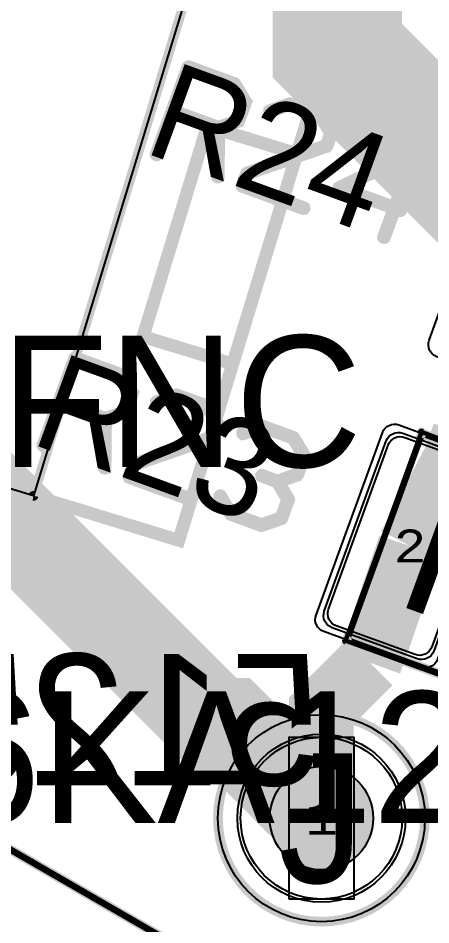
# Model space of a CAD drawing. Extents: x -98 to 119, y -207 to 98.
# Drawn here: x 77.06 to 83.44, y -35.9 to -21.88 of the extents above; entities that cross this region are included whole.
import ezdxf
from ezdxf.enums import TextEntityAlignment as Align

# ---------------------------------------------------------------- set-up
doc = ezdxf.new("R2010")
doc.units = 0
doc.header["$MEASUREMENT"] = 0
for name, color, linetype in [('ASSEMBLY_OUTLINES_BTM', 191, 'CONTINUOUS'), ('ASSEMBLY_OUTLINES_TOP', 102, 'CONTINUOUS'), ('ASSEMBLY_PART_NUMBERS_BTM', 191, 'CONTINUOUS'), ('ASSEMBLY_PART_NUMBERS_TOP', 102, 'CONTINUOUS'), ('ASSEMBLY_REF_DES_TOP', 102, 'CONTINUOUS'), ('BOARD_OUTLINE', 10, 'CONTINUOUS'), ('DRILL_DRAWING', 21, 'CONTINUOUS'), ('GENERATED_SILKSCREEN_BTM', 255, 'CONTINUOUS'), ('GENERATED_SILKSCREEN_TOP', 140, 'CONTINUOUS'), ('MANUFACTURING_OUTLINES', 10, 'CONTINUOUS'), ('PART_HOLES_LAYER_BOTTOM', 30, 'CONTINUOUS'), ('PART_HOLES_LAYER_TOP', 30, 'CONTINUOUS'), ('PART_PADS_LAYER_BOTTOM', 230, 'CONTINUOUS'), ('PART_PADS_LAYER_TOP', 150, 'CONTINUOUS'), ('PART_PADS_SMD_TOP', 150, 'CONTINUOUS'), ('PIN_NUMBERS_BTM', 8, 'CONTINUOUS'), ('PIN_NUMBERS_TOP', 8, 'CONTINUOUS'), ('PLACEMENT_OUTLINES_BTM', 222, 'CONTINUOUS'), ('PLACEMENT_OUTLINES_TOP', 130, 'CONTINUOUS'), ('PLANE_DATA_LAYER_BOTTOM', 230, 'CONTINUOUS'), ('PLANE_SHAPES_LAYER_BOTTOM', 230, 'CONTINUOUS'), ('PLANE_SHAPES_LAYER_TOP', 150, 'CONTINUOUS'), ('ROUTE_BORDER', 151, 'CONTINUOUS'), ('SILKSCREEN_OUTLINES_BTM', 211, 'CONTINUOUS'), ('SILKSCREEN_OUTLINES_TOP', 150, 'CONTINUOUS'), ('SILKSCREEN_REF_DES_TOP', 150, 'CONTINUOUS'), ('SOLDERMASK_PADS_BTM', 12, 'CONTINUOUS'), ('SOLDERMASK_PADS_TOP', 180, 'CONTINUOUS'), ('SOLDERPASTE_PADS_TOP', 180, 'CONTINUOUS'), ('TRACES_LAYER_BOTTOM', 230, 'CONTINUOUS'), ('TRACES_LAYER_TOP', 150, 'CONTINUOUS')]:
    doc.layers.add(name, color=color, linetype=linetype)
doc.styles.add('COURIER_NEW', font='COUR.TTF')
doc.styles.add('VERDANA', font='verdana.TTF')
doc.styles.add('VERIBEST_GERBER_0', font='txt')

msp = doc.modelspace()

# ---------------------------------------------------------------- hatches: boundary and pattern name
at = {"layer": 'PART_HOLES_LAYER_BOTTOM'}
h = msp.add_hatch(color=256, dxfattribs=at)
edge = h.paths.add_edge_path()
edge.add_arc((81.75, -34.25), 0.8, 0, 360)
at = {"layer": 'PART_HOLES_LAYER_TOP'}
h = msp.add_hatch(color=256, dxfattribs=at)
edge = h.paths.add_edge_path()
edge.add_arc((81.75, -34.25), 0.8, 0, 360)
at = {"layer": 'PLANE_DATA_LAYER_BOTTOM'}
h = msp.add_hatch(color=256, dxfattribs=at)
h.paths.add_polyline_path([(-96.5, 0, -1), (96.5, 0, -1)], flags=0)
h.paths.add_polyline_path([(92.251979, -7.43598, 0.726988162), (92.479659, -3.637852, -0.308609791), (92.431259, -3.566904, -0.009635255), (92.431316, -3.563968, 0.009635011), (92.5, -0.000006), (92.5, 0.000001, 0.053325255), (90.407665, 19.562826, -0.053326925), (90.405941, 19.578942), (90.405941, 19.578943, -0.238217909), (90.436919, 19.640273, 0.661755037), (89.584154, 23.221888, -0.295297583), (89.523137, 23.277841, 0.022401018), (87.08146, 31.194059, -0.086206302), (87.076996, 31.219756), (87.076996, 31.219757, -0.210183909), (87.101696, 31.275919, 0.679382507), (85.774921, 34.749845, -0.301864993), (85.705267, 34.797373, 0.047915829), (77.514669, 50.475005, -0.145307444), (77.502324, 50.516585, -0.123988701), (77.511414, 50.552678, 0.606608991), (75.516892, 53.486368, -0.274238992), (75.44586, 53.517962, 0.021523084), (70.565432, 59.806101, -0.177595235), (70.547363, 59.855368), (70.547363, 59.855369, -0.111833303), (70.5548, 59.888203, 0.661755452), (68.116894, 62.64715, -0.295297373), (68.036725, 62.667806, 0.05833458), (51.722715, 76.687749, -0.249337829), (51.689123, 76.750923), (51.689123, 76.750924, -0.060759886), (51.691357, 76.76924, 0.714966399), (48.509213, 78.818582, -0.314871124), (48.42205, 78.81342, 0.022806677), (41.042088, 82.896302, -0.285136953), (40.999698, 82.964591), (40.999698, 82.964596, -0.004247023), (40.999709, 82.965891, 0.647046608), (37.697353, 84.5176, -0.289754858), (37.616734, 84.505806, 0.052943541), (19.031563, 90.52099, -0.30833592), (18.972104, 90.582877, 0.696982245), (15.284156, 91.27756, -0.308339612), (15.206255, 91.241547, 0.022370691), (6.993138, 92.235275, -0.315204372), (6.925536, 92.290658, 0.715888063), (3.14462, 92.496703, -0.315205261), (3.0714, 92.448994, 0.063468058), (-20.215283, 90.264015, -0.320142253), (-20.296827, 90.298428, 0.72963938), (-23.995319, 89.386755, -0.320144031), (-24.051528, 89.318386, 0.018663537), (-30.645576, 87.275991, -0.309865735), (-30.72878, 87.298418, 0.701170836), (-34.249879, 85.978007, -0.002752694), (-34.249874, 85.977168, -0.30685575), (-34.29782, 85.9064, 0.04916641), (-50.410548, 77.556603, -0.32354836), (-50.499711, 77.561018, 0.739212756), (-53.660594, 75.408706, -0.075169868), (-53.657188, 75.386179), (-53.657188, 75.386178, -0.242479425), (-53.68916, 75.324127, 0.019967737), (-59.527063, 70.80098, -0.298487087), (-59.610009, 70.791065, 0.556724412), (-62.5, 69), (-62.5, 68.999999, 0.082708518), (-62.392031, 68.351756, -0.298487573), (-62.412702, 68.270818, 0.067186589), (-78.279974, 49.27977, -0.277817809), (-78.350169, 49.24438, 0.436350868), (-80.5, 47.25), (-80.5, 47.249999, 0.141466326), (-80.192238, 46.184011, -0.141465884), (-80.180512, 46.143397), (-80.180512, 46.143396, -0.131190735), (-80.190652, 46.105416, 0.019294819), (-83.506407, 39.786053, -0.312206796), (-83.581614, 39.742899, 0.439123468), (-85.75, 37.75, 0.204829615), (-85.131688, 36.303992, -0.204830708), (-85.10813, 36.248899), (-85.10813, 36.248898, -0.100919006), (-85.114214, 36.219062, 0.048097759), (-90.466303, 19.289839, -0.314870423), (-90.530154, 19.230281, 0.714965653), (-91.24073, 15.512631, -0.269378312), (-91.202277, 15.446437), (-91.202277, 15.446436, -0.041929831), (-91.203345, 15.433723, 0.018841331), (-92.106444, 8.523669, -0.32827121), (-92.166453, 8.456161, 0.354028014), (-93.75, 6.5), (-93.75, 6.499999, 0.314708299), (-92.438077, 4.622088, -0.31470689), (-92.388093, 4.55054), (-92.388093, 4.550537, -0.012285748), (-92.388185, 4.546794, 0.012294179), (-92.5, 0.00001), (-92.5, -0.000004, 0.052933393), (-90.438132, -19.421494, -0.329408644), (-90.475468, -19.504015, 0.27173254), (-91.5, -21.25, 0.401597711), (-89.586502, -23.248128, -0.329404507), (-89.516056, -23.305059, 0.021307354), (-87.207653, -30.839509, -0.322177334), (-87.232533, -30.924924, 0.230665932), (-88, -32.499999), (-88, -32.5, 0.431495031), (-85.882787, -34.496562, -0.3221788), (-85.807634, -34.544174, 0.048016175), (-77.643233, -50.277018, -0.303878783), (-77.644537, -50.3618, 0.152518996), (-78, -51.499999), (-78, -51.5, 0.481982915), (-75.552374, -53.449264, -0.303883418), (-75.473145, -53.479475, 0.021991255), (-70.483925, -59.90214, -0.318621499), (-70.47622, -59.989968, 0.725399056), (-67.952631, -62.834176, -0.318624212), (-67.866344, -62.852281, 0.062392529), (-50.265124, -77.650932, -0.254356234), (-50.230332, -77.714899), (-50.230332, -77.7149, -0.034453173), (-50.231054, -77.725364, 0.034451935), (-50.25, -78), (-50.25, -78.000001, 0.603308224), (-47.119729, -79.649997, -0.291362646), (-47.037917, -79.64725, 0.02294124), (-39.54278, -83.621879, -0.290012797), (-39.499155, -83.690765), (-39.499155, -83.690766, -0.007130353), (-39.499186, -83.692939, 0.007132964), (-39.5, -83.749994), (-39.5, -83.75, 0.658082965), (-36.126004, -85.203319, -0.297762979), (-36.043963, -85.188513, 0.049016344), (-18.771876, -90.575199, -0.301861306), (-18.712566, -90.635139, 0.679381768), (-15.056336, -91.31372, -0.301864385), (-14.979467, -91.279054, 0.021749122), (-6.993138, -92.235275, -0.315204372), (-6.925536, -92.290658, 0.715888063), (-3.14462, -92.496703, -0.315205261), (-3.0714, -92.448994, 0.06250827), (19.869968, -90.340657, -0.345566403), (19.954737, -90.381493, 0.794356815), (23.75, -89.500001), (23.75, -89.499973, 0.005086864), (23.749586, -89.459281, -0.345588489), (23.806159, -89.384097, 0.021469451), (31.383958, -87.013201, -0.314446926), (31.468175, -87.035889, 0.700130836), (35, -85.75), (35, -85.749988, 0.009099261), (34.998675, -85.677212, -0.009057228), (34.998625, -85.674452), (34.998625, -85.674439, -0.304472205), (35.045955, -85.60392, 0.047985464), (50.721249, -77.353765, -0.31444166), (50.808431, -77.356288, 0.616218308), (54, -75.75), (54, -75.749999, 0.067758174), (53.927211, -75.215343, -0.067753523), (53.924438, -75.194974), (53.924438, -75.194973, -0.241537288), (53.95619, -75.13308, 0.022365821), (60.452055, -70.01285, -0.313111549), (60.538488, -70.003709, 0.710095351), (63.344013, -67.475653, -0.099717589), (63.33807, -67.446151), (63.33807, -67.44615, -0.206928064), (63.362073, -67.390635, 0.058205552), (77.187807, -50.973449, -0.317486674), (77.269693, -50.94147, 0.722224143), (79.294241, -47.729048, -0.173873661), (79.276877, -47.680625, -0.136094565), (79.287761, -47.641379, 0.020523482), (82.926938, -40.980152, -0.353003204), (83.013777, -40.939997, 0.48811211), (85.5, -39), (85.5, -38.999999, 0.240073604), (84.675602, -37.381988, -0.240072951), (84.644192, -37.320342), (84.644192, -37.320341, -0.104105615), (84.650658, -37.289623, 0.050546739), (90.411157, -19.546683, -0.32146983), (90.476988, -19.487077, 0.38127918), (92.25, -17.5, 0.275143701), (91.203224, -15.741772, -0.275142487), (91.163342, -15.674784), (91.163342, -15.674783, -0.042554947), (91.164442, -15.661882, 0.022235783), (92.195155, -7.50356, -0.319196338)], flags=0)
at = {"layer": 'PLANE_SHAPES_LAYER_BOTTOM'}
h = msp.add_hatch(color=256, dxfattribs=at)
h.paths.add_polyline_path([(-96.5, 0, -1), (96.5, 0, -1)], flags=0)
h.paths.add_polyline_path([(-92.5, 0, -1), (92.5, 0, -1)], flags=0)
at = {"layer": 'PLANE_SHAPES_LAYER_TOP'}
h = msp.add_hatch(color=256, dxfattribs=at)
h.paths.add_polyline_path([(-96.31345, 0, -1), (96.81345, 0, -1)], flags=0)
h.paths.add_polyline_path([(-92.25, 0, -1), (92.75, 0, -1)], flags=0)

# ---------------------------------------------------------------- linework, layer by layer
at = {"layer": 'ASSEMBLY_OUTLINES_BTM'}
for points, const_width in [([(82.351135, -20.774033), (79.544367, -29.954559), (67.303666, -26.212201), (70.110434, -17.031675)], 0.2), ([(57.092009, -23.276359), (82.206745, -37.776359), (75.856745, -48.774881), (50.742009, -34.274881)], 0.1), ([(81.37169, -23.977654), (80.377626, -27.22909), (78.990984, -26.805151), (79.985048, -23.553715)], 0.2)]:
    msp.add_lwpolyline(points, close=True, dxfattribs=dict(at, const_width=const_width))
msp.add_lwpolyline([(81.25, -35.5), (81.25, -33), (82.25, -33), (82.25, -35.5)], close=True, dxfattribs=at)
msp.add_circle((81.75, -34.25), 1.6, dxfattribs=at)
at = {"layer": 'ASSEMBLY_OUTLINES_TOP', "const_width": 0.1}
msp.add_lwpolyline([(89.366641, -30.507248), (83.305624, -28.301218), (82.142756, -31.496173), (88.203773, -33.702203)], close=True, dxfattribs=at)
at = {"layer": 'BOARD_OUTLINE', "const_width": 0.1}
msp.add_lwpolyline([(-97.5, 0, -1), (97.5, 0, -1)], format="xyb", close=True, dxfattribs=at)
at = {"layer": 'GENERATED_SILKSCREEN_BTM', "const_width": 0.15}
msp.add_lwpolyline([(80.103824, -20.086961), (77.297056, -29.267486, -0.414213562), (77.29705, -29.26749), (67.303665, -26.212206, -0.357510764), (67.303661, -26.212201), (67.303661, -26.2122), (67.303672, -26.212163), (67.625067, -25.16093, 0.000005289), (67.625077, -25.160929), (67.303672, -26.212198), (77.297048, -29.267479), (80.103813, -20.086963), (70.110437, -17.031681), (69.507498, -19.003808, 0.000002937), (69.507492, -19.003793), (70.110429, -17.031674, -0.414213562), (70.110435, -17.03167), (80.10382, -20.086955, -0.357510765), (80.103824, -20.08696), (80.103824, -20.086961)], format="xyb", dxfattribs=at)
msp.add_lwpolyline([(57.092009, -23.276359), (82.206745, -37.776359), (75.856745, -48.774881), (50.742009, -34.274881)], close=True, dxfattribs=at)
msp.add_lwpolyline([(80.15, -34.25, -1), (83.35, -34.25, -1)], format="xyb", close=True, dxfattribs=at)
at = {"layer": 'GENERATED_SILKSCREEN_TOP', "const_width": 0.15}
for points in [[(80.476262, -23.498755), (80.482262, -23.497255), (80.485262, -23.491255), (80.491262, -23.485255), (80.494262, -23.479255), (80.600762, -23.189755), (80.602262, -23.182255), (80.600762, -23.174755), (80.602262, -23.171755), (80.600762, -23.170255), (80.599262, -23.167255), (80.597762, -23.162755), (80.429762, -22.882255), (80.423762, -22.877755), (80.419262, -22.874755), (80.416262, -22.871755), (80.413262, -22.870255), (79.702262, -22.610755), (79.696262, -22.609255), (79.690262, -22.609255), (79.684262, -22.610755), (79.678262, -22.613755), (79.669262, -22.619755), (79.661762, -22.628755), (79.169762, -23.981755), (79.168262, -23.992255), (79.172762, -24.002755), (79.180262, -24.010255), (79.189262, -24.016255), (79.201262, -24.019255), (79.213262, -24.017755), (79.222262, -24.011755), (79.228262, -24.002755), (79.463762, -23.354755), (80.126762, -23.596255), (80.119262, -24.335755), (80.120762, -24.347755), (80.128262, -24.356755), (80.138762, -24.361255), (80.149262, -24.362755), (80.159762, -24.361255), (80.168762, -24.356755), (80.176262, -24.349255), (80.177762, -24.337255), (80.185262, -23.596255), (80.476262, -23.498755)], [(79.709762, -22.681255), (80.383262, -22.925755), (80.539262, -23.183755), (80.443262, -23.444755), (80.158262, -23.543755), (79.484762, -23.299255), (79.709762, -22.681255)], [(81.758762, -23.368255), (81.925262, -23.647255), (81.928262, -23.656255), (81.928262, -23.662255), (81.929762, -23.668255), (81.928262, -23.674255), (81.857762, -23.866255), (81.854762, -23.870755), (81.848762, -23.879755), (81.844262, -23.885755), (81.838262, -23.887255), (80.624762, -24.307255), (80.569262, -24.457255), (81.488762, -24.791755), (81.499262, -24.797755), (81.503762, -24.808255), (81.505262, -24.818755), (81.502262, -24.830755), (81.496262, -24.839755), (81.488762, -24.848755), (81.479762, -24.851755), (81.467762, -24.850255), (80.518262, -24.505255), (80.509262, -24.499255), (80.503262, -24.488755), (80.500262, -24.482755), (80.498762, -24.478255), (80.498762, -24.472255), (80.500262, -24.466255), (80.570762, -24.272755), (80.573762, -24.269755), (80.579762, -24.260755), (80.584262, -24.257755), (80.587262, -24.256255), (80.591762, -24.253255), (81.806762, -23.831755), (81.866762, -23.666755), (81.710762, -23.410255), (81.256262, -23.245255), (80.959262, -23.348755), (80.948762, -23.348755), (80.938262, -23.342755), (80.930762, -23.335255), (80.927762, -23.324755), (80.926262, -23.312755), (80.926262, -23.302255), (80.932262, -23.294755), (80.941262, -23.290255), (81.250262, -23.182255), (81.256262, -23.182255), (81.259262, -23.182255), (81.260762, -23.182255), (81.268262, -23.182255), (81.742262, -23.356255), (81.748262, -23.359255), (81.751262, -23.362255), (81.758762, -23.368255)], [(82.687262, -25.262755), (82.685762, -25.273255), (82.690262, -25.283755), (82.697762, -25.291255), (82.706762, -25.295755), (82.717262, -25.298755), (82.729262, -25.297255), (82.738262, -25.292755), (82.744262, -25.282255), (82.900262, -24.856255), (82.966262, -24.880255), (82.976762, -24.881755), (82.987262, -24.877255), (82.994762, -24.869755), (83.000762, -24.860755), (83.003762, -24.848755), (83.002262, -24.836755), (82.996262, -24.827755), (82.987262, -24.821755), (82.921262, -24.797755), (83.221262, -23.969755), (83.222762, -23.963755), (83.222762, -23.956255), (83.218262, -23.948755), (83.212262, -23.941255), (83.204762, -23.935255), (83.197262, -23.930755), (83.189762, -23.929255), (83.180762, -23.932255), (82.013762, -24.476755), (82.004762, -24.482755), (81.998762, -24.490255), (81.997262, -24.499255), (82.000262, -24.509755), (82.000262, -24.518755), (82.003262, -24.524755), (82.009262, -24.530755), (82.015262, -24.533755), (82.843262, -24.835255), (82.687262, -25.262755)], [(82.108262, -24.500755), (83.138762, -24.022255), (82.864262, -24.776755), (82.108262, -24.500755)], [(78.726261, -27.998755), (78.732261, -27.997255), (78.735261, -27.991255), (78.741261, -27.985255), (78.744261, -27.979255), (78.850761, -27.689755), (78.852261, -27.682255), (78.850761, -27.674755), (78.852261, -27.671755), (78.850761, -27.670255), (78.849261, -27.667255), (78.847761, -27.662755), (78.679761, -27.382255), (78.673761, -27.377755), (78.669261, -27.374755), (78.666261, -27.371755), (78.663261, -27.370255), (77.952261, -27.110755), (77.946261, -27.109255), (77.940261, -27.109255), (77.934261, -27.110755), (77.928261, -27.113755), (77.919261, -27.119755), (77.911761, -27.128755), (77.419761, -28.481755), (77.418261, -28.492255), (77.422761, -28.502755), (77.430261, -28.510255), (77.439261, -28.516255), (77.451261, -28.519255), (77.463261, -28.517755), (77.472261, -28.511755), (77.478261, -28.502755), (77.713761, -27.854755), (78.376761, -28.096255), (78.369261, -28.835755), (78.370761, -28.847755), (78.378261, -28.856755), (78.388761, -28.861255), (78.399261, -28.862755), (78.409761, -28.861255), (78.418761, -28.856755), (78.426261, -28.849255), (78.427761, -28.837255), (78.435261, -28.096255), (78.726261, -27.998755)], [(77.959761, -27.181255), (78.633261, -27.425755), (78.789261, -27.683755), (78.693261, -27.944755), (78.408261, -28.043755), (77.734761, -27.799255), (77.959761, -27.181255)], [(80.008761, -27.868255), (80.175261, -28.147255), (80.178261, -28.156255), (80.178261, -28.162255), (80.179761, -28.168255), (80.178261, -28.174255), (80.107761, -28.366255), (80.104761, -28.370755), (80.098761, -28.379755), (80.094261, -28.385755), (80.088261, -28.387255), (78.874761, -28.807255), (78.819261, -28.957255), (79.738761, -29.291755), (79.749261, -29.297755), (79.753761, -29.308255), (79.755261, -29.318755), (79.752261, -29.330755), (79.746261, -29.339755), (79.738761, -29.348755), (79.729761, -29.351755), (79.717761, -29.350255), (78.768261, -29.005255), (78.759261, -28.999255), (78.753261, -28.988755), (78.750261, -28.982755), (78.748761, -28.978255), (78.748761, -28.972255), (78.750261, -28.966255), (78.820761, -28.772755), (78.823761, -28.769755), (78.829761, -28.760755), (78.834261, -28.757755), (78.837261, -28.756255), (78.841761, -28.753255), (80.056761, -28.331755), (80.116761, -28.166755), (79.960761, -27.910255), (79.506261, -27.745255), (79.209261, -27.848755), (79.198761, -27.848755), (79.188261, -27.842755), (79.180761, -27.835255), (79.177761, -27.824755), (79.176261, -27.812755), (79.176261, -27.802255), (79.182261, -27.794755), (79.191261, -27.790255), (79.500261, -27.682255), (79.506261, -27.682255), (79.509261, -27.682255), (79.510761, -27.682255), (79.518261, -27.682255), (79.992261, -27.856255), (79.998261, -27.859255), (80.001261, -27.862255), (80.008761, -27.868255)], [(80.322261, -29.563255), (80.155761, -29.284255), (80.152761, -29.279755), (80.151261, -29.273755), (80.151261, -29.269255), (80.152761, -29.264755), (80.158761, -29.255755), (80.166261, -29.248255), (80.176761, -29.242255), (80.187261, -29.240755), (80.197761, -29.242255), (80.206761, -29.249755), (80.368761, -29.521255), (80.823261, -29.686255), (81.106761, -29.588755), (81.202761, -29.327755), (81.049761, -29.069755), (80.817261, -28.984255), (80.806761, -28.978255), (80.802261, -28.967755), (80.800761, -28.957255), (80.802261, -28.946755), (80.808261, -28.937755), (80.815761, -28.930255), (80.826261, -28.925755), (80.836761, -28.927255), (81.070761, -29.012755), (81.352761, -28.912255), (81.448761, -28.651255), (81.292761, -28.394755), (80.838261, -28.229755), (80.541261, -28.333255), (80.529261, -28.333255), (80.520261, -28.327255), (80.512761, -28.319755), (80.508261, -28.309255), (80.506761, -28.297255), (80.508261, -28.286755), (80.512761, -28.279255), (80.523261, -28.274755), (80.830761, -28.166755), (80.836761, -28.166755), (80.841261, -28.166755), (80.842761, -28.166755), (80.848761, -28.166755), (81.324261, -28.340755), (81.330261, -28.343755), (81.333261, -28.346755), (81.340761, -28.352755), (81.508761, -28.631755), (81.510261, -28.640755), (81.510261, -28.646755), (81.511761, -28.652755), (81.510261, -28.658755), (81.405261, -28.948255), (81.402261, -28.952755), (81.394761, -28.960255), (81.391761, -28.966255), (81.385761, -28.967755), (81.117261, -29.062255), (81.262761, -29.306755), (81.262761, -29.311255), (81.264261, -29.312755), (81.265761, -29.315755), (81.264261, -29.318755), (81.264261, -29.324755), (81.264261, -29.329255), (81.264261, -29.332255), (81.264261, -29.333755), (81.159261, -29.624755), (81.154761, -29.630755), (81.150261, -29.635255), (81.145761, -29.641255), (81.139761, -29.642755), (80.832261, -29.749255), (80.824761, -29.750755), (80.823261, -29.750755), (80.817261, -29.749255), (80.811261, -29.749255), (80.337261, -29.575255), (80.331261, -29.572255), (80.326761, -29.569255), (80.322261, -29.563255)]]:
    msp.add_lwpolyline(points, dxfattribs=at)
for points in [[(89.366646, -30.50725), (89.358096, -30.530742), (89.358086, -30.530738), (89.366634, -30.507251), (83.305627, -28.301225), (83.297078, -28.324712), (83.297068, -28.324709), (83.305619, -28.301216, -0.414213563), (83.305626, -28.301213), (89.366643, -30.507243, -0.306678442), (89.366646, -30.507248), (89.366646, -30.50725)], [(88.212329, -33.678712), (88.203778, -33.702205, -0.414213562), (88.203771, -33.702208), (82.142754, -31.496178, -0.306678441), (82.142751, -31.496173), (82.142751, -31.496171), (82.142763, -31.496138), (82.151301, -31.472679), (82.151312, -31.472682), (82.142763, -31.49617), (88.20377, -33.702196), (88.212319, -33.678708), (88.212329, -33.678712)]]:
    msp.add_lwpolyline(points, format="xyb", dxfattribs=at)
at = {"layer": 'MANUFACTURING_OUTLINES'}
msp.add_circle((0, 0), 97.575405, dxfattribs=at)
at = {"layer": 'PART_HOLES_LAYER_BOTTOM'}
msp.add_circle((81.75, -34.25), 0.8, dxfattribs=at)
at = {"layer": 'PART_HOLES_LAYER_TOP'}
msp.add_circle((81.75, -34.25), 0.8, dxfattribs=at)
at = {"layer": 'PART_PADS_LAYER_BOTTOM'}
msp.add_circle((81.75, -34.25), 1.25, dxfattribs=at)
at = {"layer": 'PART_PADS_LAYER_TOP'}
msp.add_circle((81.75, -34.25), 1.25, dxfattribs=at)
at = {"layer": 'PART_PADS_SMD_TOP'}
msp.add_lwpolyline([(84.323878, -28.77825, -0.414213061), (84.443413, -29.034592), (83.485756, -31.665732, -0.414213562), (83.229414, -31.785266), (81.913844, -31.306438, -0.414213061), (81.794309, -31.050096), (82.751966, -28.418956, -0.414213562), (83.008308, -28.299422)], format="xyb", close=True, dxfattribs=at)
at = {"layer": 'PLACEMENT_OUTLINES_BTM'}
for points in [[(80.103819, -20.08696), (77.297051, -29.267485), (67.303666, -26.212201), (70.110434, -17.031675)], [(57.092009, -23.276359), (82.206745, -37.776359), (75.856745, -48.774881), (50.742009, -34.274881)]]:
    msp.add_lwpolyline(points, close=True, dxfattribs=at)
msp.add_circle((81.75, -34.25), 1.6, dxfattribs=at)
at = {"layer": 'PLACEMENT_OUTLINES_TOP'}
msp.add_lwpolyline([(89.366641, -30.507248), (83.305624, -28.301218), (82.142756, -31.496173), (88.203773, -33.702203)], close=True, dxfattribs=at)
at = {"layer": 'ROUTE_BORDER'}
msp.add_circle((0, 0), 96.5, dxfattribs=at)
at = {"layer": 'SILKSCREEN_OUTLINES_BTM'}
for points in [[(80.103819, -20.08696), (77.297051, -29.267485), (67.303666, -26.212201), (70.110434, -17.031675)], [(57.092009, -23.276359), (82.206745, -37.776359), (75.856745, -48.774881), (50.742009, -34.274881)]]:
    msp.add_lwpolyline(points, close=True, dxfattribs=at)
msp.add_circle((81.75, -34.25), 1.6, dxfattribs=at)
at = {"layer": 'SILKSCREEN_OUTLINES_TOP'}
msp.add_lwpolyline([(89.366641, -30.507248), (83.305624, -28.301218), (82.142756, -31.496173), (88.203773, -33.702203)], close=True, dxfattribs=at)
at = {"layer": 'SOLDERMASK_PADS_BTM'}
msp.add_circle((81.75, -34.25), 1.3, dxfattribs=at)
at = {"layer": 'SOLDERMASK_PADS_TOP'}
for points in [[(86.202049, -24.468483, -0.414213061), (86.321584, -24.724825), (85.295523, -27.543903, -0.414213061), (85.039181, -27.663438), (83.535673, -27.116205, -0.414213061), (83.416138, -26.859863), (84.442199, -24.040785, -0.414213061), (84.698541, -23.92125)], [(84.452049, -28.718483, -0.414213061), (84.571584, -28.974825), (83.545523, -31.793903, -0.414213061), (83.289181, -31.913438), (81.785673, -31.366205, -0.414213061), (81.666138, -31.109863), (82.692199, -28.290785, -0.414213061), (82.948541, -28.17125)]]:
    msp.add_lwpolyline(points, format="xyb", close=True, dxfattribs=at)
msp.add_circle((81.75, -34.25), 1.3, dxfattribs=at)
at = {"layer": 'SOLDERPASTE_PADS_TOP'}
msp.add_lwpolyline([(84.259792, -28.808134, -0.414213061), (84.379327, -29.064476), (83.455873, -31.601646, -0.414213562), (83.19953, -31.721181), (81.97793, -31.276554, -0.414213061), (81.858395, -31.020212), (82.781849, -28.483042, -0.414213562), (83.038192, -28.363507)], format="xyb", close=True, dxfattribs=at)
at = {"layer": 'TRACES_LAYER_BOTTOM', "const_width": 2}
msp.add_lwpolyline([(81.995316, -13.987489), (81.995316, -22.38624), (84.423642, -24.814566), (87.769422, -24.814566), (88.877908, -25.923052)], dxfattribs=at)
at = {"layer": 'TRACES_LAYER_TOP'}
for points, const_width in [([(72.722163, -25.427949), (80.126827, -32.832613), (80.332613, -32.832613), (81.75, -34.25)], 1.5), ([(83.118861, -30.042344), (83.811208, -28.725739), (83.95896, -28.319792)], 1), ([(83.118861, -30.042344), (82.643066, -31.437767), (82.495314, -31.843714)], 1), ([(82.495314, -31.843714), (81.75, -32.589028), (81.75, -34.25)], 1)]:
    msp.add_lwpolyline(points, dxfattribs=dict(at, const_width=const_width))

# ---------------------------------------------------------------- texts
at = {"layer": 'ASSEMBLY_PART_NUMBERS_BTM', "style": 'VERIBEST_GERBER_0', "text_generation_flag": 2}
msp.add_text('5125', height=2.032, dxfattribs=at).set_placement((81.75, -31.71), align=Align.TOP_LEFT)
at = {"layer": 'ASSEMBLY_PART_NUMBERS_TOP', "style": 'VERIBEST_GERBER_0'}
for s, p in [('CL10B104KB8SFNC', (57, -26.79)), ('GRM32DR71E106KA12L', (54.75, -32.29))]:
    msp.add_text(s, height=2.032, dxfattribs=at).set_placement(p, align=Align.TOP_LEFT)
at = {"layer": 'ASSEMBLY_REF_DES_TOP', "style": 'VERDANA'}
msp.add_text('R23', height=2.03, rotation=340, dxfattribs=at).set_placement((83.5, -29), align=Align.TOP_LEFT)
at = {"layer": 'DRILL_DRAWING', "style": 'VERIBEST_GERBER_0'}
msp.add_text('J', height=2, dxfattribs=at).set_placement((81.75, -34.25), align=Align.MIDDLE_CENTER)
at = {"layer": 'PIN_NUMBERS_BTM', "style": 'COURIER_NEW'}
for s, p in [('2', (83.118861, -30.042344)), ('1', (81.75, -34.25))]:
    msp.add_text(s, height=0.508, dxfattribs=at).set_placement(p, align=Align.MIDDLE_CENTER)
at = {"layer": 'PIN_NUMBERS_TOP', "style": 'COURIER_NEW'}
for s, p in [('2', (83.118861, -30.042344)), ('1', (81.75, -34.25))]:
    msp.add_text(s, height=0.508, dxfattribs=at).set_placement(p, align=Align.MIDDLE_CENTER)
at = {"layer": 'SILKSCREEN_REF_DES_TOP', "style": 'VERIBEST_GERBER_0'}
for s, p in [('R24', (79.48127, -22.536817)), ('R23', (77.731269, -27.036817))]:
    msp.add_text(s, height=1.5, rotation=340, dxfattribs=at).set_placement(p, align=Align.TOP_LEFT)

doc.saveas('drawing.dxf')
